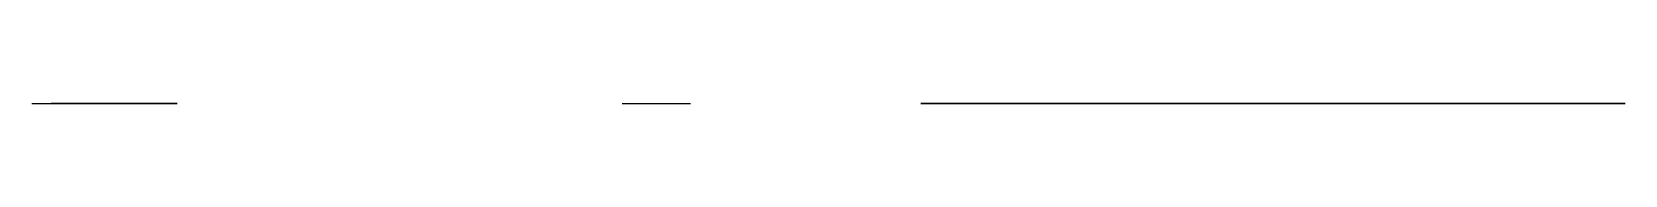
# Model space of a CAD drawing. Header units: millimetres. Extents: x 93 to 794, y 0 to 0.
import ezdxf

# ---------------------------------------------------------------- set-up
doc = ezdxf.new("R2010")
doc.units = ezdxf.units.MM
doc.layers.add('Layer7', color=254, linetype='Continuous')

msp = doc.modelspace()

# ---------------------------------------------------------------- linework, layer by layer
at = {"extrusion": (0, -1, 0)}
for p, q in [((157.21, 0, 461.02), (127.21, 0, 461.02)), ((127.21, 0, 461.02), (127.21, 0, -123.98)), ((127.21, 0, -98.98), (139.71, 0, -98.98)), ((127.21, 0, -107.98), (157.21, 0, -107.98)), ((127.21, 0, 708.66), (157.21, 0, 708.66)), ((157.21, 0, 738.66), (127.21, 0, 738.66)), ((127.21, 0, 708.66), (127.21, 0, 711.66)), ((127.21, 0, 711.66), (139.71, 0, 711.66)), ((139.71, 0, 735.66), (127.21, 0, 735.66)), ((127.21, 0, 735.66), (127.21, 0, 738.66)), ((131.71, 0, 111.02), (131.71, 0, -88.98)), ((131.71, 0, -88.98), (139.71, 0, -88.98)), ((131.71, 0, 111.02), (139.71, 0, 111.02)), ((134.01, 0, 111.02), (134.01, 0, -88.98)), ((139.71, 0, 461.02), (139.71, 0, -98.98)), ((139.71, 0, 711.66), (139.71, 0, 735.66)), ((144.71, 0, -98.98), (144.71, 0, 461.02)), ((144.71, 0, -98.98), (157.21, 0, -98.98)), ((157.21, 0, 735.66), (144.71, 0, 735.66)), ((144.71, 0, 711.66), (144.71, 0, 735.66)), ((144.71, 0, 711.66), (157.21, 0, 711.66)), ((157.21, 0, -123.98), (157.21, 0, 461.02)), ((157.21, 0, 461.02), (157.21, 0, 431.02)), ((157.21, 0, 708.66), (157.21, 0, 711.66)), ((157.21, 0, 735.66), (157.21, 0, 738.66)), ((353.06, 0, 461.02), (383.06, 0, 461.02)), ((353.06, 0, 461.02), (353.06, 0, -107.98)), ((353.06, 0, -107.98), (362.06, 0, -107.98)), ((356.06, 0, 461.02), (356.06, 0, -94.98)), ((360.06, 0, -98.98), (376.06, 0, -98.98)), ((362.06, 0, -138.98), (374.06, 0, -138.98)), ((362.06, 0, -107.98), (362.06, 0, -138.98)), ((374.06, 0, -107.98), (374.06, 0, -138.98)), ((374.06, 0, -107.98), (383.06, 0, -107.98)), ((380.06, 0, 461.02), (380.06, 0, -94.98)), ((383.06, 0, 461.02), (383.06, 0, -107.98))]:
    msp.add_line(p, q, dxfattribs=at)
for centre, radius in [((117.71, -78.98), 16), ((117.71, -78.98), 13.85), ((142.21, -123.98), 5)]:
    msp.add_circle(centre, radius, dxfattribs=at)
for centre, radius, start, end in [((142.21, -123.98), 15, 180, 0), ((360.06, -94.98), 4, 180, 270), ((376.06, -94.98), 4, 270, 0)]:
    msp.add_arc(centre, radius, start, end, dxfattribs=at)
at = {"layer": 'Layer7', "extrusion": (0, -1, 0)}
for p, q in [((93.21, 0, -78.98), (152.21, 0, -78.98)), ((117.71, 0, -98.98), (117.71, 0, -56.81)), ((132.21, 0, -123.98), (152.21, 0, -123.98)), ((132.71, 0, 111.02), (132.71, 0, -88.98)), ((142.21, 0, -133.98), (142.21, 0, -113.98)), ((142.21, 0, -107.98), (142.21, 0, 461.02)), ((494.4, 0, 355.09), (494.4, 0, 260.09)), ((494.4, 0, 355.09), (794.4, 0, 355.09)), ((704.4, 0, 260.09), (494.4, 0, 260.09)), ((692.4, 0, 75.09), (568.22, 0, 75.09)), ((628.4, 0, 275.09), (628.4, 0, 105.09)), ((676.4, 0, 105.09), (628.4, 0, 105.09)), ((636.4, 0, 145.09), (636.4, 0, 105.09)), ((676.4, 0, 145.09), (636.4, 0, 145.09)), ((637.4, 0, 82.59), (637.4, 0, 67.59)), ((677.4, 0, 67.59), (637.4, 0, 67.59)), ((677.4, 0, 82.59), (637.4, 0, 82.59)), ((644.4, 0, 275.09), (644.4, 0, 105.09)), ((647.4, 0, 87.59), (647.4, 0, 82.59)), ((667.4, 0, 87.59), (647.4, 0, 87.59)), ((657.4, 0, 112.58), (657.4, 0, 39.69)), ((667.4, 0, 87.59), (667.4, 0, 82.59)), ((676.4, 0, 145.09), (676.4, 0, 105.09)), ((677.4, 0, 82.59), (677.4, 0, 67.59)), ((729.4, 0, 55.09), (679.4, 0, 55.09)), ((679.4, 0, 55.09), (679.4, 0, 95.09)), ((679.4, 0, 95.09), (704.4, 0, 95.09)), ((692.4, 0, 112.58), (692.4, 0, 39.69)), ((704.4, 0, 95.09), (704.4, 0, 260.09)), ((794.4, 0, 260.09), (729.4, 0, 260.09)), ((729.4, 0, 260.09), (729.4, 0, 55.09)), ((794.4, 0, 355.09), (794.4, 0, 260.09))]:
    msp.add_line(p, q, dxfattribs=at)
for centre, radius in [((117.71, -78.98), 15), ((544.4, 295.09), 60), ((499.4, 350.09), 4), ((544.4, 295.09), 19), ((636.4, 275.09), 5), ((679.4, 300.09), 35), ((679.4, 300.09), 30), ((679.4, 300.09), 4), ((692.4, 75.09), 15), ((692.4, 75.09), 4), ((739.4, 275.09), 20), ((739.4, 275.09), 4), ((789.4, 265.09), 4), ((789.4, 350.09), 4)]:
    msp.add_circle(centre, radius, dxfattribs=at)
msp.add_arc((636.4, 275.09), 8, 0, 180, dxfattribs=at)

doc.saveas('drawing.dxf')
